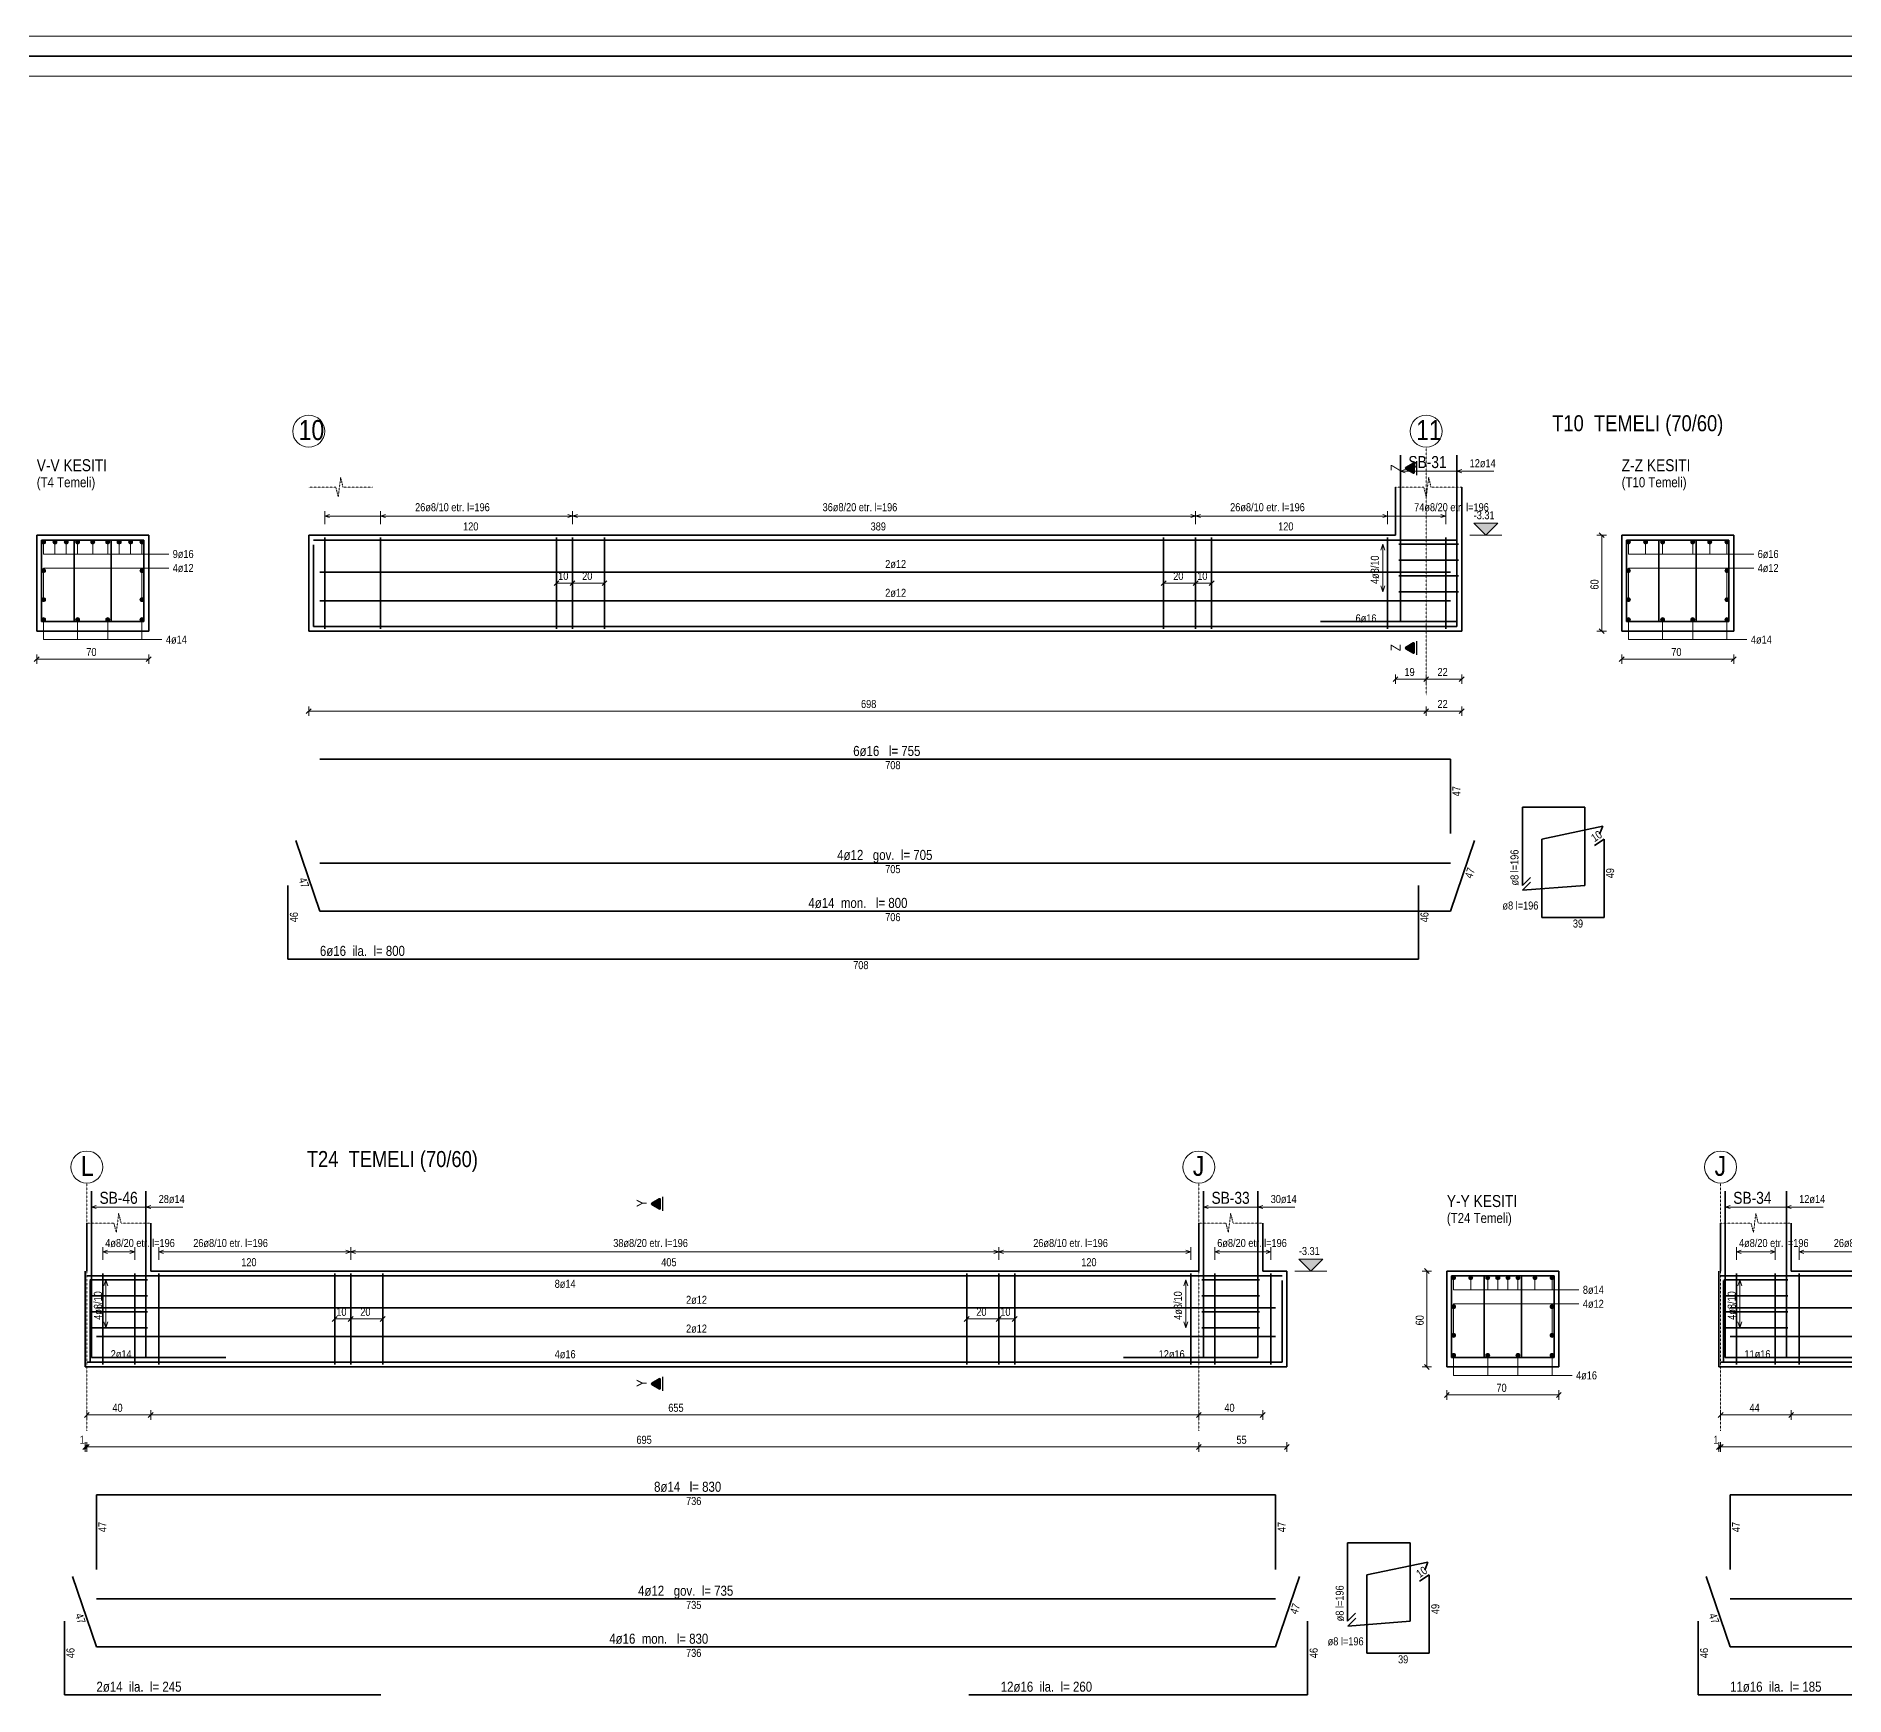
# Model space of a CAD drawing. Header units: millimetres. Extents: x -267 to 94375, y 6431 to 10838.
# Drawn here: x 34066 to 36327, y 8657 to 10732 of the extents above; entities that cross this region are included whole.
import ezdxf

# ---------------------------------------------------------------- set-up
doc = ezdxf.new("R2010")
doc.units = ezdxf.units.MM
doc.header["$LTSCALE"] = 0.0001
doc.linetypes.add('DASHED', pattern=[19.05, 12.7, -6.35])
for name, color, linetype, lineweight in [('AKS BALONU (BEYKENT)', 7, 'Continuous', 20), ('AKS CIZGISI (BEYKENT)', 252, 'DASHED', 20), ('AKS NO (BEYKENT)', 3, 'Continuous', 20), ('DONATI (BEYKENT)', 4, 'Continuous', 35), ('DONATI KESIT (BEYKENT)', 7, 'Continuous', 20), ('DONATI YAZISI (BEYKENT)', 3, 'Continuous', 20), ('FILIZ (BEYKENT)', 60, 'Continuous', 20), ('I.DONATI OKU (BEYKENT)', 160, 'Continuous', 20), ('KESIT ISMI (BEYKENT)', 6, 'Continuous', 20), ('KESIT SINIRI (BEYKENT)', 241, 'DASHED', 20), ('KESIT_(BEYKENT)', 151, 'Continuous', 25), ('KOLON ISMI (BEYKENT)', 91, 'Continuous', 20), ('KOT CIZGI (BEYKENT)', 120, 'Continuous', 20), ('KOT YAZI (BEYKENT)', 7, 'Continuous', 20), ('OLCU (BEYKENT)', 14, 'Continuous', 20), ('OLCU YAZISI (BEYKENT)', 7, 'Continuous', 20), ('SHEETSUMMARY-50', 152, 'Continuous', 20), ('SheetView', 40, 'Continuous', 20), ('SheetViewOut', 231, 'Continuous', 20), ('TEMEL (BEYKENT)', 2, 'Continuous', 35), ('TEMEL ISMI (BEYKENT)', 40, 'Continuous', 20)]:
    doc.layers.add(name, color=color, linetype=linetype, lineweight=lineweight)
doc.styles.add('KOT (BEYKENT)', font='')
doc.styles.add('OLCU (BEYKENT)', font='')
doc.styles.add('YAZI (BEYKENT)', font='')
doc.styles.get('KOT (BEYKENT)').set_extended_font_data('Bahnschrift Light Condensed')
doc.styles.get('OLCU (BEYKENT)').set_extended_font_data('Bahnschrift Light Condensed')
doc.styles.get('YAZI (BEYKENT)').set_extended_font_data('Bahnschrift Light Condensed')

msp = doc.modelspace()

# ---------------------------------------------------------------- hatches: boundary and pattern name
at = {"layer": 'DONATI KESIT (BEYKENT)', "lineweight": 30}
h = msp.add_hatch(color=256, dxfattribs=at)
h.dxf.hatch_style = 1
h.paths.add_polyline_path([(34078.09, 10099.33, 1), (34073.09, 10099.33, 1)])
h = msp.add_hatch(color=256, dxfattribs=at)
h.dxf.hatch_style = 1
h.paths.add_polyline_path([(34092.31, 10099.33, 1), (34087.31, 10099.33, 1)])
h = msp.add_hatch(color=256, dxfattribs=at)
h.dxf.hatch_style = 1
h.paths.add_polyline_path([(34106.53, 10099.33, 1), (34101.53, 10099.33, 1)])
h = msp.add_hatch(color=256, dxfattribs=at)
h.dxf.hatch_style = 1
h.paths.add_polyline_path([(34120.75, 10099.33, 1), (34115.75, 10099.33, 1)])
h = msp.add_hatch(color=256, dxfattribs=at)
h.dxf.hatch_style = 1
h.paths.add_polyline_path([(34139.59, 10099.33, 1), (34134.59, 10099.33, 1)])
h = msp.add_hatch(color=256, dxfattribs=at)
h.dxf.hatch_style = 1
h.paths.add_polyline_path([(34158.42, 10099.33, 1), (34153.42, 10099.33, 1)])
h = msp.add_hatch(color=256, dxfattribs=at)
h.dxf.hatch_style = 1
h.paths.add_polyline_path([(34172.64, 10099.33, 1), (34167.64, 10099.33, 1)])
h = msp.add_hatch(color=256, dxfattribs=at)
h.dxf.hatch_style = 1
h.paths.add_polyline_path([(34186.87, 10099.33, 1), (34181.87, 10099.33, 1)])
h = msp.add_hatch(color=256, dxfattribs=at)
h.dxf.hatch_style = 1
h.paths.add_polyline_path([(34201.09, 10099.33, 1), (34196.09, 10099.33, 1)])
h = msp.add_hatch(color=256, dxfattribs=at)
h.dxf.hatch_style = 1
h.paths.add_polyline_path([(36059.28, 10099.33, 1), (36054.28, 10099.33, 1)])
h = msp.add_hatch(color=256, dxfattribs=at)
h.dxf.hatch_style = 1
h.paths.add_polyline_path([(36080.61, 10099.33, 1), (36075.61, 10099.33, 1)])
h = msp.add_hatch(color=256, dxfattribs=at)
h.dxf.hatch_style = 1
h.paths.add_polyline_path([(36101.95, 10099.33, 1), (36096.95, 10099.33, 1)])
h = msp.add_hatch(color=256, dxfattribs=at)
h.dxf.hatch_style = 1
h.paths.add_polyline_path([(36139.61, 10099.33, 1), (36134.61, 10099.33, 1)])
h = msp.add_hatch(color=256, dxfattribs=at)
h.dxf.hatch_style = 1
h.paths.add_polyline_path([(36160.95, 10099.33, 1), (36155.95, 10099.33, 1)])
h = msp.add_hatch(color=256, dxfattribs=at)
h.dxf.hatch_style = 1
h.paths.add_polyline_path([(36182.28, 10099.33, 1), (36177.28, 10099.33, 1)])
h = msp.add_hatch(color=256, dxfattribs=at)
h.dxf.hatch_style = 1
h.paths.add_polyline_path([(34078.09, 10063.33, 1), (34073.09, 10063.33, 1)])
h = msp.add_hatch(color=256, dxfattribs=at)
h.dxf.hatch_style = 1
h.paths.add_polyline_path([(34201.09, 10063.33, 1), (34196.09, 10063.33, 1)])
h = msp.add_hatch(color=256, dxfattribs=at)
h.dxf.hatch_style = 1
h.paths.add_polyline_path([(36059.28, 10063.33, 1), (36054.28, 10063.33, 1)])
h = msp.add_hatch(color=256, dxfattribs=at)
h.dxf.hatch_style = 1
h.paths.add_polyline_path([(36182.28, 10063.33, 1), (36177.28, 10063.33, 1)])
h = msp.add_hatch(color=256, dxfattribs=at)
h.dxf.hatch_style = 1
h.paths.add_polyline_path([(34078.09, 10027.33, 1), (34073.09, 10027.33, 1)])
h = msp.add_hatch(color=256, dxfattribs=at)
h.dxf.hatch_style = 1
h.paths.add_polyline_path([(34201.09, 10027.33, 1), (34196.09, 10027.33, 1)])
h = msp.add_hatch(color=256, dxfattribs=at)
h.dxf.hatch_style = 1
h.paths.add_polyline_path([(36059.28, 10027.33, 1), (36054.28, 10027.33, 1)])
h = msp.add_hatch(color=256, dxfattribs=at)
h.dxf.hatch_style = 1
h.paths.add_polyline_path([(36182.28, 10027.33, 1), (36177.28, 10027.33, 1)])
h = msp.add_hatch(color=256, dxfattribs=at)
h.dxf.hatch_style = 1
h.paths.add_polyline_path([(34078.09, 10002.33, 1), (34073.09, 10002.33, 1)])
h = msp.add_hatch(color=256, dxfattribs=at)
h.dxf.hatch_style = 1
h.paths.add_polyline_path([(34120.75, 10002.33, 1), (34115.75, 10002.33, 1)])
h = msp.add_hatch(color=256, dxfattribs=at)
h.dxf.hatch_style = 1
h.paths.add_polyline_path([(34158.42, 10002.33, 1), (34153.42, 10002.33, 1)])
h = msp.add_hatch(color=256, dxfattribs=at)
h.dxf.hatch_style = 1
h.paths.add_polyline_path([(34201.09, 10002.33, 1), (34196.09, 10002.33, 1)])
h = msp.add_hatch(color=256, dxfattribs=at)
h.dxf.hatch_style = 1
h.paths.add_polyline_path([(36059.28, 10002.33, 1), (36054.28, 10002.33, 1)])
h = msp.add_hatch(color=256, dxfattribs=at)
h.dxf.hatch_style = 1
h.paths.add_polyline_path([(36101.95, 10002.33, 1), (36096.95, 10002.33, 1)])
h = msp.add_hatch(color=256, dxfattribs=at)
h.dxf.hatch_style = 1
h.paths.add_polyline_path([(36139.61, 10002.33, 1), (36134.61, 10002.33, 1)])
h = msp.add_hatch(color=256, dxfattribs=at)
h.dxf.hatch_style = 1
h.paths.add_polyline_path([(36182.28, 10002.33, 1), (36177.28, 10002.33, 1)])
h = msp.add_hatch(color=256, dxfattribs=at)
h.dxf.hatch_style = 1
h.paths.add_polyline_path([(35835.76, 9179.33, 1), (35840.76, 9179.33, 1)])
h = msp.add_hatch(color=256, dxfattribs=at)
h.dxf.hatch_style = 1
h.paths.add_polyline_path([(35857.09, 9179.33, 1), (35862.09, 9179.33, 1)])
h = msp.add_hatch(color=256, dxfattribs=at)
h.dxf.hatch_style = 1
h.paths.add_polyline_path([(35878.42, 9179.33, 1), (35883.42, 9179.33, 1)])
h = msp.add_hatch(color=256, dxfattribs=at)
h.dxf.hatch_style = 1
h.paths.add_polyline_path([(35890.98, 9179.33, 1), (35895.98, 9179.33, 1)])
h = msp.add_hatch(color=256, dxfattribs=at)
h.dxf.hatch_style = 1
h.paths.add_polyline_path([(35903.54, 9179.33, 1), (35908.54, 9179.33, 1)])
h = msp.add_hatch(color=256, dxfattribs=at)
h.dxf.hatch_style = 1
h.paths.add_polyline_path([(35916.09, 9179.33, 1), (35921.09, 9179.33, 1)])
h = msp.add_hatch(color=256, dxfattribs=at)
h.dxf.hatch_style = 1
h.paths.add_polyline_path([(35937.42, 9179.33, 1), (35942.42, 9179.33, 1)])
h = msp.add_hatch(color=256, dxfattribs=at)
h.dxf.hatch_style = 1
h.paths.add_polyline_path([(35958.76, 9179.33, 1), (35963.76, 9179.33, 1)])
h = msp.add_hatch(color=256, dxfattribs=at)
h.dxf.hatch_style = 1
h.paths.add_polyline_path([(35835.76, 9143.33, 1), (35840.76, 9143.33, 1)])
h = msp.add_hatch(color=256, dxfattribs=at)
h.dxf.hatch_style = 1
h.paths.add_polyline_path([(35958.76, 9143.33, 1), (35963.76, 9143.33, 1)])
h = msp.add_hatch(color=256, dxfattribs=at)
h.dxf.hatch_style = 1
h.paths.add_polyline_path([(35835.76, 9107.33, 1), (35840.76, 9107.33, 1)])
h = msp.add_hatch(color=256, dxfattribs=at)
h.dxf.hatch_style = 1
h.paths.add_polyline_path([(35958.76, 9107.33, 1), (35963.76, 9107.33, 1)])
h = msp.add_hatch(color=256, dxfattribs=at)
h.dxf.hatch_style = 1
h.paths.add_polyline_path([(35835.76, 9082.33, 1), (35840.76, 9082.33, 1)])
h = msp.add_hatch(color=256, dxfattribs=at)
h.dxf.hatch_style = 1
h.paths.add_polyline_path([(35878.42, 9082.33, 1), (35883.42, 9082.33, 1)])
h = msp.add_hatch(color=256, dxfattribs=at)
h.dxf.hatch_style = 1
h.paths.add_polyline_path([(35916.09, 9082.33, 1), (35921.09, 9082.33, 1)])
h = msp.add_hatch(color=256, dxfattribs=at)
h.dxf.hatch_style = 1
h.paths.add_polyline_path([(35958.76, 9082.33, 1), (35963.76, 9082.33, 1)])
at = {"layer": 'KESIT_(BEYKENT)'}
h = msp.add_hatch(color=256, dxfattribs=at)
h.dxf.hatch_style = 1
h.paths.add_polyline_path([(35789.23, 10197.23, 0.5773503), (35787.73, 10198.1), (35778.23, 10192.61, 0.5773503), (35778.23, 10190.88), (35787.73, 10185.39, 0.5773503), (35789.23, 10186.26)])
h = msp.add_hatch(color=256, dxfattribs=at)
h.dxf.hatch_style = 1
h.paths.add_polyline_path([(35789.23, 9972.23, 0.5773503), (35787.73, 9973.1), (35778.23, 9967.61, 0.5773503), (35778.23, 9965.88), (35787.73, 9960.39, 0.5773503), (35789.23, 9961.26)])
h = msp.add_hatch(color=256, dxfattribs=at)
h.dxf.hatch_style = 1
h.paths.add_polyline_path([(34846.8, 9277.23, 0.5773503), (34845.3, 9278.1), (34835.8, 9272.61, 0.5773503), (34835.8, 9270.88), (34845.3, 9265.39, 0.5773503), (34846.8, 9266.26)])
h = msp.add_hatch(color=256, dxfattribs=at)
h.dxf.hatch_style = 1
h.paths.add_polyline_path([(34846.8, 9052.23, 0.5773503), (34845.3, 9053.1), (34835.8, 9047.61, 0.5773503), (34835.8, 9045.88), (34845.3, 9040.39, 0.5773503), (34846.8, 9041.26)])
at = {"layer": 'KOT CIZGI (BEYKENT)'}
for points in [[(35863.28, 10122.83), (35878.28, 10107.83), (35893.28, 10122.83)], [(35674.76, 9202.83), (35644.76, 9202.83), (35659.76, 9187.83)]]:
    msp.add_hatch(color=256, dxfattribs=at).paths.add_polyline_path(points)

# ---------------------------------------------------------------- linework, layer by layer
at = {"layer": 'AKS BALONU (BEYKENT)'}
for centre in [(34407.09, 10237.83), (35803.88, 10237.83), (34129.76, 9317.83), (35519.76, 9317.83), (36171.97, 9317.83)]:
    msp.add_circle(centre, 20, dxfattribs=at)
at = {"layer": 'AKS CIZGISI (BEYKENT)'}
for p, q in [((35803.88, 10217.83), (35803.88, 9907.83)), ((34129.76, 9297.83), (34129.76, 8987.83)), ((35519.76, 9297.83), (35519.76, 8987.83)), ((36171.97, 9297.83), (36171.97, 8987.83))]:
    msp.add_line(p, q, dxfattribs=at)
at = {"layer": 'DONATI (BEYKENT)'}
for p, q in [((35771.69, 9999.83), (35771.69, 10207.83)), ((35842.28, 9999.83), (35842.28, 10207.83)), ((34073.09, 10101.83), (34201.09, 10101.83)), ((34073.09, 9999.83), (34073.09, 10101.83)), ((34113.71, 9999.83), (34113.71, 10101.83)), ((34160.34, 9999.83), (34160.34, 10101.83)), ((34201.09, 10101.83), (34201.09, 9999.83)), ((34413.09, 10101.83), (35842.28, 10101.83)), ((34413.09, 9993.83), (34413.09, 10095.83)), ((34427.09, 10104.83), (34427.09, 9990.83)), ((34496.89, 10104.83), (34496.89, 9990.83)), ((34716.89, 10104.83), (34716.89, 9990.83)), ((34736.89, 10104.83), (34736.89, 9990.83)), ((34776.89, 10104.83), (34776.89, 9990.83)), ((35475.68, 10104.83), (35475.68, 9990.83)), ((35515.69, 10104.83), (35515.69, 9990.83)), ((35535.69, 10104.83), (35535.69, 9990.83)), ((35755.69, 10104.83), (35755.69, 9990.83)), ((35769.69, 10096.83), (35844.28, 10096.83)), ((35828.28, 10104.83), (35828.28, 9990.83)), ((35842.28, 9993.83), (35842.28, 10095.83)), ((36054.28, 10101.83), (36182.28, 10101.83)), ((36054.28, 9999.83), (36054.28, 10101.83)), ((36094.91, 9999.83), (36094.91, 10101.83)), ((36141.53, 9999.83), (36141.53, 10101.83)), ((36182.28, 10101.83), (36182.28, 9999.83)), ((34421.09, 10061.83), (35834.28, 10061.83)), ((35769.69, 10076.83), (35844.28, 10076.83)), ((35769.69, 10056.83), (35844.28, 10056.83)), ((34421.09, 10025.83), (35834.28, 10025.83)), ((35769.69, 10036.83), (35844.28, 10036.83)), ((34201.09, 9999.83), (34073.09, 9999.83)), ((34413.09, 9993.83), (35842.28, 9993.83)), ((35671.69, 9999.83), (35842.28, 9999.83)), ((36182.28, 9999.83), (36054.28, 9999.83)), ((34421.09, 9827.83), (35834.28, 9827.83)), ((35834.28, 9827.83), (35834.28, 9734.75)), ((35924.28, 9767.83), (35924.28, 9669.83)), ((35924.28, 9767.83), (36002.28, 9767.83)), ((36002.28, 9669.83), (36002.28, 9767.83)), ((34391.09, 9725.94), (34421.09, 9637.83)), ((35834.28, 9637.83), (35864.28, 9725.94)), ((35948.28, 9727.83), (36024.69, 9743.83)), ((35948.28, 9727.83), (35948.28, 9629.83)), ((36014.28, 9719.83), (36026.28, 9727.83)), ((36020.69, 9733.83), (36024.69, 9743.83)), ((36026.28, 9629.83), (36026.28, 9727.83)), ((34421.09, 9697.83), (35834.28, 9697.83)), ((35934.28, 9679.83), (35924.28, 9669.83)), ((34381.09, 9669.83), (34381.09, 9577.83)), ((35794.28, 9669.83), (35794.28, 9577.83)), ((35934.51, 9673.83), (35924.51, 9663.83)), ((36002.28, 9669.83), (35924.51, 9663.83)), ((34421.09, 9637.83), (35834.28, 9637.83)), ((36026.28, 9629.83), (35948.28, 9629.83)), ((34381.09, 9577.83), (35794.28, 9577.83)), ((34135.56, 9079.83), (34135.56, 9287.83)), ((34203.56, 9079.83), (34203.56, 9287.83)), ((35525.55, 9079.83), (35525.55, 9287.83)), ((35593.56, 9079.83), (35593.56, 9287.83)), ((36177.77, 9079.83), (36177.77, 9287.83)), ((36254.17, 9079.83), (36254.17, 9287.83)), ((34129.76, 9181.83), (35623.76, 9181.83)), ((34149.56, 9184.83), (34149.56, 9070.83)), ((34189.56, 9184.83), (34189.56, 9070.83)), ((34219.56, 9184.83), (34219.56, 9070.83)), ((34439.56, 9184.83), (34439.56, 9070.83)), ((34459.56, 9184.83), (34459.56, 9070.83)), ((34499.56, 9184.83), (34499.56, 9070.83)), ((35229.56, 9184.83), (35229.56, 9070.83)), ((35269.56, 9184.83), (35269.56, 9070.83)), ((35289.56, 9184.83), (35289.56, 9070.83)), ((35509.55, 9184.83), (35509.55, 9070.83)), ((35539.55, 9184.83), (35539.55, 9070.83)), ((35609.76, 9184.83), (35609.76, 9070.83)), ((35835.76, 9181.83), (35963.76, 9181.83)), ((35835.76, 9079.83), (35835.76, 9181.83)), ((35876.39, 9079.83), (35876.39, 9181.83)), ((35923.01, 9079.83), (35923.01, 9181.83)), ((35963.76, 9181.83), (35963.76, 9079.83)), ((36171.97, 9181.83), (37241.47, 9181.83)), ((36191.77, 9184.83), (36191.77, 9070.83)), ((36240.17, 9184.83), (36240.17, 9070.83)), ((36270.17, 9184.83), (36270.17, 9070.83)), ((34133.56, 9176.83), (34205.56, 9176.83)), ((34133.56, 9156.83), (34205.56, 9156.83)), ((34133.76, 9073.83), (34133.76, 9175.83)), ((35523.56, 9176.83), (35595.56, 9176.83)), ((35523.56, 9156.83), (35595.56, 9156.83)), ((35623.76, 9073.83), (35623.76, 9175.83)), ((36175.76, 9073.83), (36175.76, 9175.83)), ((36175.77, 9176.83), (36256.17, 9176.83)), ((36175.77, 9156.83), (36256.17, 9156.83)), ((34133.56, 9136.83), (34205.56, 9136.83)), ((34141.76, 9141.83), (35615.76, 9141.83)), ((35523.56, 9136.83), (35595.56, 9136.83)), ((36175.77, 9136.83), (36256.17, 9136.83)), ((36183.76, 9141.83), (37233.47, 9141.83)), ((34133.56, 9116.83), (34205.56, 9116.83)), ((35523.56, 9116.83), (35595.56, 9116.83)), ((36175.77, 9116.83), (36256.17, 9116.83)), ((34141.76, 9105.83), (35615.76, 9105.83)), ((36183.76, 9105.83), (37233.47, 9105.83)), ((34129.76, 9073.83), (35623.76, 9073.83)), ((34303.56, 9079.83), (34135.56, 9079.83)), ((35425.55, 9079.83), (35593.56, 9079.83)), ((35963.76, 9079.83), (35835.76, 9079.83)), ((36171.97, 9073.83), (37241.47, 9073.83)), ((36354.17, 9079.83), (36177.77, 9079.83)), ((34141.76, 8907.83), (34141.76, 8814.75)), ((34141.76, 8907.83), (35615.76, 8907.83)), ((35615.76, 8907.83), (35615.76, 8814.75)), ((36183.76, 8907.83), (36183.76, 8814.75)), ((36183.76, 8907.83), (37233.47, 8907.83)), ((35705.76, 8847.83), (35705.76, 8749.83)), ((35705.76, 8847.83), (35783.76, 8847.83)), ((35783.76, 8749.83), (35783.76, 8847.83)), ((35729.76, 8807.83), (35806.17, 8823.83)), ((35802.17, 8813.83), (35806.17, 8823.83)), ((34111.76, 8805.94), (34141.76, 8717.83)), ((35615.76, 8717.83), (35645.76, 8805.94)), ((35729.76, 8807.83), (35729.76, 8709.83)), ((35795.76, 8799.83), (35807.76, 8807.83)), ((35807.76, 8709.83), (35807.76, 8807.83)), ((36153.76, 8805.94), (36183.76, 8717.83)), ((34141.76, 8777.83), (35615.76, 8777.83)), ((36183.76, 8777.83), (37233.47, 8777.83)), ((34101.76, 8749.83), (34101.76, 8657.83)), ((35655.76, 8749.83), (35655.76, 8657.83)), ((35715.76, 8759.83), (35705.76, 8749.83)), ((35715.99, 8753.83), (35705.99, 8743.83)), ((35783.76, 8749.83), (35705.99, 8743.83)), ((36143.76, 8749.83), (36143.76, 8657.83)), ((34141.76, 8717.83), (35615.76, 8717.83)), ((35807.76, 8709.83), (35729.76, 8709.83)), ((36183.76, 8717.83), (37233.47, 8717.83)), ((34101.76, 8657.83), (34497.06, 8657.83)), ((35655.76, 8657.83), (35232.06, 8657.83)), ((36143.76, 8657.83), (36419.4, 8657.83))]:
    msp.add_line(p, q, dxfattribs=at)
at = {"layer": 'DONATI KESIT (BEYKENT)'}
for centre in [(34075.59, 10099.33), (34089.81, 10099.33), (34104.03, 10099.33), (34118.25, 10099.33), (34137.09, 10099.33), (34155.92, 10099.33), (34170.14, 10099.33), (34184.37, 10099.33), (34198.59, 10099.33), (36056.78, 10099.33), (36078.11, 10099.33), (36099.45, 10099.33), (36137.11, 10099.33), (36158.45, 10099.33), (36179.78, 10099.33), (34075.59, 10063.33), (34198.59, 10063.33), (36056.78, 10063.33), (36179.78, 10063.33), (34075.59, 10027.33), (34198.59, 10027.33), (36056.78, 10027.33), (36179.78, 10027.33), (34075.59, 10002.33), (34118.25, 10002.33), (34155.92, 10002.33), (34198.59, 10002.33), (36056.78, 10002.33), (36099.45, 10002.33), (36137.11, 10002.33), (36179.78, 10002.33), (35838.26, 9179.33), (35859.59, 9179.33), (35880.92, 9179.33), (35893.48, 9179.33), (35906.04, 9179.33), (35918.59, 9179.33), (35939.92, 9179.33), (35961.26, 9179.33), (35838.26, 9143.33), (35961.26, 9143.33), (35838.26, 9107.33), (35961.26, 9107.33), (35838.26, 9082.33), (35880.92, 9082.33), (35918.59, 9082.33), (35961.26, 9082.33)]:
    msp.add_circle(centre, 2.5, dxfattribs=at)
at = {"layer": 'I.DONATI OKU (BEYKENT)'}
for p, q in [((35771.69, 10187.83), (35777.68, 10189.83)), ((35771.69, 10187.83), (35888.28, 10187.83)), ((35771.69, 10187.83), (35777.68, 10185.83)), ((35842.28, 10187.83), (35848.29, 10189.83)), ((35842.28, 10187.83), (35848.29, 10185.83)), ((34427.09, 10137.83), (34427.09, 10121.83)), ((34427.09, 10131.83), (34433.09, 10133.83)), ((34427.09, 10131.83), (35828.28, 10131.83)), ((34427.09, 10131.83), (34433.09, 10129.83)), ((34496.89, 10137.83), (34496.89, 10121.83)), ((34496.89, 10131.83), (34502.89, 10133.83)), ((34496.89, 10131.83), (34502.89, 10129.83)), ((34730.89, 10133.83), (34742.89, 10129.83)), ((34730.89, 10129.83), (34742.89, 10133.83)), ((34736.89, 10137.83), (34736.89, 10121.83)), ((35509.69, 10133.83), (35521.69, 10129.83)), ((35509.69, 10129.83), (35521.69, 10133.83)), ((35515.69, 10137.83), (35515.69, 10121.83)), ((35755.69, 10131.83), (35749.69, 10133.83)), ((35755.69, 10131.83), (35749.69, 10129.83)), ((35755.69, 10137.83), (35755.69, 10121.83)), ((35828.28, 10131.83), (35822.29, 10133.83)), ((35828.28, 10131.83), (35822.29, 10129.83)), ((35828.28, 10137.83), (35828.28, 10121.83)), ((34075.59, 10099.33), (34075.59, 10084.33)), ((34075.59, 10084.33), (34232.09, 10084.33)), ((34089.81, 10099.33), (34089.81, 10084.33)), ((34104.03, 10099.33), (34104.03, 10084.33)), ((34118.25, 10099.33), (34118.25, 10084.33)), ((34137.09, 10099.33), (34137.09, 10084.33)), ((34155.92, 10099.33), (34155.92, 10084.33)), ((34170.14, 10099.33), (34170.14, 10084.33)), ((34184.37, 10099.33), (34184.37, 10084.33)), ((34198.59, 10099.33), (34198.59, 10084.33)), ((35749.69, 10096.83), (35747.18, 10089.33)), ((35749.69, 10096.83), (35749.69, 10036.83)), ((35749.69, 10096.83), (35752.18, 10089.33)), ((36056.78, 10099.33), (36056.78, 10084.33)), ((36056.78, 10084.33), (36213.28, 10084.33)), ((36078.11, 10099.33), (36078.11, 10084.33)), ((36099.45, 10099.33), (36099.45, 10084.33)), ((36137.11, 10099.33), (36137.11, 10084.33)), ((36158.45, 10099.33), (36158.45, 10084.33)), ((36179.78, 10099.33), (36179.78, 10084.33)), ((34075.59, 10027.33), (34075.59, 10066.83)), ((34075.59, 10066.83), (34232.09, 10066.83)), ((34198.59, 10027.33), (34198.59, 10066.83)), ((36056.78, 10027.33), (36056.78, 10066.83)), ((36056.78, 10066.83), (36213.28, 10066.83)), ((36179.78, 10027.33), (36179.78, 10066.83)), ((35749.69, 10036.83), (35747.18, 10044.33)), ((35749.69, 10036.83), (35752.18, 10044.33)), ((34075.59, 10002.33), (34075.59, 9977.33)), ((34118.25, 10002.33), (34118.25, 9977.33)), ((34155.92, 10002.33), (34155.92, 9977.33)), ((34198.59, 10002.33), (34198.59, 9977.33)), ((36056.78, 10002.33), (36056.78, 9977.33)), ((36099.45, 10002.33), (36099.45, 9977.33)), ((36137.11, 10002.33), (36137.11, 9977.33)), ((36179.78, 10002.33), (36179.78, 9977.33)), ((34075.59, 9977.33), (34223.59, 9977.33)), ((36056.78, 9977.33), (36204.78, 9977.33)), ((34135.56, 9267.83), (34141.56, 9269.83)), ((34203.56, 9267.83), (34209.56, 9269.83)), ((35525.55, 9267.83), (35531.56, 9269.83)), ((35593.56, 9267.83), (35599.56, 9269.83)), ((36177.77, 9267.83), (36183.77, 9269.83)), ((36254.17, 9267.83), (36260.17, 9269.83)), ((34135.56, 9267.83), (34249.56, 9267.83)), ((34135.56, 9267.83), (34141.56, 9265.83)), ((34203.56, 9267.83), (34209.56, 9265.83)), ((35525.55, 9267.83), (35639.56, 9267.83)), ((35525.55, 9267.83), (35531.56, 9265.83)), ((35593.56, 9267.83), (35599.56, 9265.83)), ((36177.77, 9267.83), (36300.17, 9267.83)), ((36177.77, 9267.83), (36183.77, 9265.83)), ((36254.17, 9267.83), (36260.17, 9265.83)), ((34149.56, 9217.83), (34149.56, 9201.83)), ((34149.56, 9211.83), (34155.56, 9213.83)), ((34149.56, 9211.83), (34189.56, 9211.83)), ((34149.56, 9211.83), (34155.56, 9209.83)), ((34189.56, 9211.83), (34183.56, 9213.83)), ((34189.56, 9211.83), (34183.56, 9209.83)), ((34189.56, 9217.83), (34189.56, 9201.83)), ((34219.56, 9217.83), (34219.56, 9201.83)), ((34219.56, 9211.83), (34225.56, 9213.83)), ((34219.56, 9211.83), (35509.55, 9211.83)), ((34219.56, 9211.83), (34225.56, 9209.83)), ((34453.56, 9213.83), (34465.56, 9209.83)), ((34453.56, 9209.83), (34465.56, 9213.83)), ((34459.56, 9217.83), (34459.56, 9201.83)), ((35263.56, 9213.83), (35275.56, 9209.83)), ((35263.56, 9209.83), (35275.56, 9213.83)), ((35269.56, 9217.83), (35269.56, 9201.83)), ((35509.55, 9211.83), (35503.56, 9213.83)), ((35509.55, 9211.83), (35503.56, 9209.83)), ((35509.55, 9217.83), (35509.55, 9201.83)), ((35539.55, 9217.83), (35539.55, 9201.83)), ((35539.55, 9211.83), (35545.56, 9213.83)), ((35539.55, 9211.83), (35609.76, 9211.83)), ((35539.55, 9211.83), (35545.56, 9209.83)), ((35609.76, 9211.83), (35603.76, 9213.83)), ((35609.76, 9211.83), (35603.76, 9209.83)), ((35609.76, 9217.83), (35609.76, 9201.83)), ((36191.77, 9217.83), (36191.77, 9201.83)), ((36191.77, 9211.83), (36197.77, 9213.83)), ((36191.77, 9211.83), (36240.17, 9211.83)), ((36191.77, 9211.83), (36197.77, 9209.83)), ((36240.17, 9211.83), (36234.17, 9213.83)), ((36240.17, 9211.83), (36234.17, 9209.83)), ((36240.17, 9217.83), (36240.17, 9201.83)), ((36270.17, 9217.83), (36270.17, 9201.83)), ((36270.17, 9211.83), (36276.17, 9213.83)), ((36270.17, 9211.83), (37047.07, 9211.83)), ((36270.17, 9211.83), (36276.17, 9209.83)), ((35838.26, 9179.33), (35838.26, 9164.33)), ((35859.59, 9179.33), (35859.59, 9164.33)), ((35880.92, 9179.33), (35880.92, 9164.33)), ((35893.48, 9179.33), (35893.48, 9164.33)), ((35906.04, 9179.33), (35906.04, 9164.33)), ((35918.59, 9179.33), (35918.59, 9164.33)), ((35939.92, 9179.33), (35939.92, 9164.33)), ((35961.26, 9179.33), (35961.26, 9164.33)), ((34153.56, 9176.83), (34151.06, 9169.33)), ((34153.56, 9176.83), (34153.56, 9116.83)), ((34153.56, 9176.83), (34156.06, 9169.33)), ((35503.56, 9176.83), (35501.06, 9169.33)), ((35503.56, 9176.83), (35503.56, 9116.83)), ((35503.56, 9176.83), (35506.06, 9169.33)), ((35838.26, 9164.33), (35994.76, 9164.33)), ((36195.77, 9176.83), (36193.27, 9169.33)), ((36195.77, 9176.83), (36195.77, 9116.83)), ((36195.77, 9176.83), (36198.27, 9169.33)), ((35838.26, 9107.33), (35838.26, 9146.83)), ((35838.26, 9146.83), (35994.76, 9146.83)), ((35961.26, 9107.33), (35961.26, 9146.83)), ((34153.56, 9116.83), (34151.06, 9124.33)), ((34153.56, 9116.83), (34156.06, 9124.33)), ((35503.56, 9116.83), (35501.06, 9124.33)), ((35503.56, 9116.83), (35506.06, 9124.33)), ((36195.77, 9116.83), (36193.27, 9124.33)), ((36195.77, 9116.83), (36198.27, 9124.33)), ((35838.26, 9082.33), (35838.26, 9057.33)), ((35880.92, 9082.33), (35880.92, 9057.33)), ((35918.59, 9082.33), (35918.59, 9057.33)), ((35961.26, 9082.33), (35961.26, 9057.33)), ((35838.26, 9057.33), (35986.26, 9057.33))]:
    msp.add_line(p, q, dxfattribs=at)
at = {"layer": 'KESIT SINIRI (BEYKENT)'}
for p, q in [((34443.99, 10155.83), (34446.99, 10179.83)), ((34446.99, 10179.83), (34449.99, 10167.83)), ((35803.98, 10155.83), (35806.99, 10179.83)), ((35806.99, 10179.83), (35809.99, 10167.83)), ((34407.09, 10167.83), (34440.99, 10167.83)), ((34440.99, 10167.83), (34443.99, 10155.83)), ((34449.99, 10167.83), (34486.89, 10167.83)), ((35765.69, 10167.83), (35800.99, 10167.83)), ((35800.99, 10167.83), (35803.98, 10155.83)), ((35809.99, 10167.83), (35848.29, 10167.83)), ((34129.56, 9247.83), (34163.56, 9247.83)), ((34163.56, 9247.83), (34166.56, 9235.83)), ((34166.56, 9235.83), (34169.56, 9259.83)), ((34169.56, 9259.83), (34172.56, 9247.83)), ((34172.56, 9247.83), (34209.56, 9247.83)), ((35519.56, 9247.83), (35553.56, 9247.83)), ((35553.56, 9247.83), (35556.56, 9235.83)), ((35556.56, 9235.83), (35559.56, 9259.83)), ((35559.56, 9259.83), (35562.56, 9247.83)), ((35562.56, 9247.83), (35599.56, 9247.83)), ((36171.77, 9247.83), (36209.97, 9247.83)), ((36209.97, 9247.83), (36212.97, 9235.83)), ((36212.97, 9235.83), (36215.97, 9259.83)), ((36215.97, 9259.83), (36218.97, 9247.83)), ((36218.97, 9247.83), (36260.17, 9247.83))]:
    msp.add_line(p, q, dxfattribs=at)
at = {"layer": 'KESIT_(BEYKENT)'}
for p, q in [((35791.73, 10200.41), (35791.73, 10183.09)), ((35791.73, 9975.41), (35791.73, 9958.09)), ((34849.3, 9280.41), (34849.3, 9263.09)), ((34849.3, 9055.41), (34849.3, 9038.09))]:
    msp.add_line(p, q, dxfattribs=at)
at = {"layer": 'KESIT_(BEYKENT)', "flags": 128}
for points in [[(35787.73, 10198.1), (35778.23, 10192.61, 0.5773503), (35778.23, 10190.88), (35787.73, 10185.39, 0.5773503), (35789.23, 10186.26), (35789.23, 10197.23, 0.5773503)], [(35787.73, 9973.1), (35778.23, 9967.61, 0.5773503), (35778.23, 9965.88), (35787.73, 9960.39, 0.5773503), (35789.23, 9961.26), (35789.23, 9972.23, 0.5773503)], [(34845.3, 9278.1), (34835.8, 9272.61, 0.5773503), (34835.8, 9270.88), (34845.3, 9265.39, 0.5773503), (34846.8, 9266.26), (34846.8, 9277.23, 0.5773503)], [(34845.3, 9053.1), (34835.8, 9047.61, 0.5773503), (34835.8, 9045.88), (34845.3, 9040.39, 0.5773503), (34846.8, 9041.26), (34846.8, 9052.23, 0.5773503)]]:
    msp.add_lwpolyline(points, format="xyb", close=True, dxfattribs=at)
at = {"layer": 'KOT CIZGI (BEYKENT)'}
for p, q in [((35858.28, 10107.83), (35898.28, 10107.83)), ((35863.28, 10122.83), (35893.28, 10122.83)), ((35878.28, 10107.83), (35863.28, 10122.83)), ((35878.28, 10107.83), (35893.28, 10122.83)), ((35644.76, 9202.83), (35674.76, 9202.83)), ((35659.76, 9187.83), (35644.76, 9202.83)), ((35659.76, 9187.83), (35674.76, 9202.83)), ((35639.76, 9187.83), (35679.76, 9187.83))]:
    msp.add_line(p, q, dxfattribs=at)
at = {"layer": 'OLCU (BEYKENT)'}
for p, q in [((36017.28, 10107.83), (36029.28, 10107.83)), ((36026.28, 10104.83), (36020.28, 10110.83)), ((36023.28, 9987.83), (36023.28, 10107.83)), ((34719.89, 10050.83), (34713.89, 10044.83)), ((34716.89, 10053.83), (34716.89, 10041.83)), ((34716.89, 10047.83), (34776.89, 10047.83)), ((34739.89, 10050.83), (34733.89, 10044.83)), ((34736.89, 10053.83), (34736.89, 10041.83)), ((34773.89, 10044.83), (34779.89, 10050.83)), ((35478.69, 10050.83), (35472.69, 10044.83)), ((35475.68, 10053.83), (35475.68, 10041.83)), ((35475.68, 10047.83), (35535.69, 10047.83)), ((35518.69, 10050.83), (35512.69, 10044.83)), ((35515.69, 10053.83), (35515.69, 10041.83)), ((35532.69, 10044.83), (35538.69, 10050.83)), ((36017.28, 9987.83), (36029.28, 9987.83)), ((36020.28, 9990.83), (36026.28, 9984.83)), ((34070.09, 9955.83), (34064.09, 9949.83)), ((34067.09, 9958.83), (34067.09, 9946.83)), ((34067.09, 9952.83), (34207.09, 9952.83)), ((34210.09, 9955.83), (34204.09, 9949.83)), ((34207.09, 9958.83), (34207.09, 9946.83)), ((36051.28, 9955.83), (36045.28, 9949.83)), ((36048.28, 9958.83), (36048.28, 9946.83)), ((36048.28, 9952.83), (36188.28, 9952.83)), ((36191.28, 9955.83), (36185.28, 9949.83)), ((36188.28, 9958.83), (36188.28, 9946.83)), ((35768.68, 9930.83), (35762.69, 9924.83)), ((35765.69, 9933.83), (35765.69, 9921.83)), ((35765.69, 9927.83), (35848.29, 9927.83)), ((35806.88, 9930.83), (35800.89, 9924.83)), ((35803.88, 9933.83), (35803.88, 9921.83)), ((35851.28, 9930.83), (35845.28, 9924.83)), ((35848.29, 9933.83), (35848.29, 9921.83)), ((34410.09, 9890.83), (34404.09, 9884.83)), ((34407.09, 9893.83), (34407.09, 9881.83)), ((34407.09, 9887.83), (35848.28, 9887.83)), ((35806.88, 9890.83), (35800.89, 9884.83)), ((35803.88, 9893.83), (35803.88, 9881.83)), ((35851.28, 9890.83), (35845.28, 9884.83)), ((35848.28, 9893.83), (35848.28, 9881.83)), ((35798.76, 9187.83), (35810.76, 9187.83)), ((35807.76, 9184.83), (35801.76, 9190.83)), ((35804.76, 9067.83), (35804.76, 9187.83)), ((34439.56, 9133.83), (34439.56, 9121.83)), ((34459.56, 9133.83), (34459.56, 9121.83)), ((35229.56, 9133.83), (35229.56, 9121.83)), ((35269.56, 9133.83), (35269.56, 9121.83)), ((34442.56, 9130.83), (34436.56, 9124.83)), ((34439.56, 9127.83), (34499.56, 9127.83)), ((34462.56, 9130.83), (34456.56, 9124.83)), ((34496.56, 9124.83), (34502.56, 9130.83)), ((35232.56, 9130.83), (35226.56, 9124.83)), ((35229.56, 9127.83), (35289.56, 9127.83)), ((35272.55, 9130.83), (35266.56, 9124.83)), ((35286.55, 9124.83), (35292.56, 9130.83)), ((35798.76, 9067.83), (35810.76, 9067.83)), ((35801.76, 9070.83), (35807.76, 9064.83)), ((35832.76, 9035.83), (35826.76, 9029.83)), ((35829.76, 9038.83), (35829.76, 9026.83)), ((35829.76, 9032.83), (35969.76, 9032.83)), ((35972.76, 9035.83), (35966.76, 9029.83)), ((35969.76, 9038.83), (35969.76, 9026.83)), ((34132.76, 9010.83), (34126.76, 9004.83)), ((34129.76, 9013.83), (34129.76, 9001.83)), ((34129.76, 9007.83), (35519.56, 9007.83)), ((34212.56, 9010.83), (34206.56, 9004.83)), ((34209.56, 9013.83), (34209.56, 9001.83)), ((35522.76, 9010.83), (35516.76, 9004.83)), ((35519.76, 9013.83), (35519.76, 9001.83)), ((35519.76, 9007.83), (35599.56, 9007.83)), ((35602.56, 9010.83), (35596.56, 9004.83)), ((35599.56, 9013.83), (35599.56, 9001.83)), ((36174.97, 9010.83), (36168.97, 9004.83)), ((36171.97, 9013.83), (36171.97, 9001.83)), ((36171.97, 9007.83), (37197.87, 9007.83)), ((36263.17, 9010.83), (36257.17, 9004.83)), ((36260.17, 9013.83), (36260.17, 9001.83)), ((34130.76, 8970.83), (34124.76, 8964.83)), ((34132.76, 8970.83), (34126.76, 8964.83)), ((34127.76, 8973.83), (34127.76, 8961.83)), ((34127.76, 8967.83), (35629.76, 8967.83)), ((34129.76, 8973.83), (34129.76, 8961.83)), ((35522.76, 8970.83), (35516.76, 8964.83)), ((35519.76, 8973.83), (35519.76, 8961.83)), ((35632.76, 8970.83), (35626.76, 8964.83)), ((35629.76, 8973.83), (35629.76, 8961.83)), ((36172.76, 8970.83), (36166.76, 8964.83)), ((36174.97, 8970.83), (36168.97, 8964.83)), ((36169.76, 8973.83), (36169.76, 8961.83)), ((36169.76, 8967.83), (37247.47, 8967.83)), ((36171.97, 8973.83), (36171.97, 8961.83))]:
    msp.add_line(p, q, dxfattribs=at)
at = {"layer": 'SHEETSUMMARY-50', "const_width": 2, "flags": 128}
msp.add_lwpolyline([(9013.61, 6556.81), (39480.33, 6556.81), (39480.33, 10706.81), (9013.61, 10706.81)], close=True, dxfattribs=at)
at = {"layer": 'SheetView'}
msp.add_lwpolyline([(9038.61, 6581.81), (38855.33, 6581.81), (38855.33, 10681.81), (9038.61, 10681.81)], close=True, dxfattribs=at)
at = {"layer": 'SheetViewOut'}
msp.add_lwpolyline([(8988.61, 6531.81), (39505.33, 6531.81), (39505.33, 10731.81), (8988.61, 10731.81)], close=True, dxfattribs=at)
at = {"layer": 'TEMEL (BEYKENT)'}
for p, q in [((35765.69, 10167.83), (35765.69, 10107.83)), ((35848.29, 10167.83), (35848.29, 10107.83)), ((34207.09, 10107.83), (34067.09, 10107.83)), ((34067.09, 10107.83), (34067.09, 9987.83)), ((34207.09, 9987.83), (34207.09, 10107.83)), ((34407.09, 10107.83), (34407.09, 9987.83)), ((34407.09, 10107.83), (35765.69, 10107.83)), ((35848.28, 10107.83), (35848.28, 9987.83)), ((36188.28, 10107.83), (36048.28, 10107.83)), ((36048.28, 10107.83), (36048.28, 9987.83)), ((36188.28, 9987.83), (36188.28, 10107.83)), ((34067.09, 9987.83), (34207.09, 9987.83)), ((34407.09, 9987.83), (35848.28, 9987.83)), ((36048.28, 9987.83), (36188.28, 9987.83)), ((34129.56, 9247.83), (34129.56, 9187.83)), ((34209.56, 9247.83), (34209.56, 9187.83)), ((35519.56, 9187.83), (35519.56, 9247.83)), ((35599.56, 9247.83), (35599.56, 9187.83)), ((36171.77, 9247.83), (36171.77, 9187.83)), ((36260.17, 9247.83), (36260.17, 9187.83)), ((34127.76, 9187.83), (34127.76, 9067.83)), ((34209.56, 9187.83), (35519.56, 9187.83)), ((35629.76, 9187.83), (35599.56, 9187.83)), ((35629.76, 9187.83), (35629.76, 9067.83)), ((35969.76, 9187.83), (35829.76, 9187.83)), ((35829.76, 9187.83), (35829.76, 9067.83)), ((35969.76, 9067.83), (35969.76, 9187.83)), ((36169.76, 9187.83), (36169.76, 9067.83)), ((36260.17, 9187.83), (37057.07, 9187.83)), ((34127.76, 9067.83), (35629.76, 9067.83)), ((35829.76, 9067.83), (35969.76, 9067.83)), ((36169.76, 9067.83), (37247.47, 9067.83))]:
    msp.add_line(p, q, dxfattribs=at)

# ---------------------------------------------------------------- texts
at = {"layer": 'AKS NO (BEYKENT)', "style": 'YAZI (BEYKENT)'}
for s, p in [('10', (34394.59, 10226.83)), ('11', (35791.38, 10226.83)), ('L', (34122.26, 9306.83)), ('J', (35512.26, 9306.83)), ('J', (36164.47, 9306.83))]:
    msp.add_text(s, height=25, dxfattribs=at).set_placement(p)
at = {"layer": 'DONATI YAZISI (BEYKENT)', "style": 'YAZI (BEYKENT)'}
for s, height, p in [(' 26ø8/10 etr. l=196', 10, (34536.89, 10137.83)), (' 36ø8/20 etr. l=196', 10, (35046.29, 10137.83)), (' 26ø8/10 etr. l=196', 10, (35555.69, 10137.83)), (' 74ø8/20 etr. l=196', 10, (35785.69, 10137.83)), ('9ø16', 10, (34237.09, 10079.33)), ('6ø16', 10, (36218.28, 10079.33)), ('4ø12', 10, (34237.09, 10061.83)), ('2ø12', 10, (35127.68, 10066.83)), ('4ø12', 10, (36218.28, 10061.83)), ('2ø12', 10, (35127.68, 10030.83)), ('6ø16', 10, (35715.68, 9998.83)), ('4ø14', 10, (34228.59, 9972.33)), ('4ø14', 10, (36209.78, 9972.33)), ('6ø16   l= 755', 12.5, (35087.68, 9831.83)), ('4ø12   gov.  l= 705', 12.5, (35067.68, 9701.83)), (' 4ø14  mon.   l= 800', 12.5, (35027.68, 9641.83)), ('ø8 l=196', 10, (35899.28, 9639.83)), ('6ø16  ila.  l= 800', 12.5, (34421.09, 9581.83)), (' 4ø8/20 etr. l=196', 10, (34149.56, 9217.83)), (' 26ø8/10 etr. l=196', 10, (34259.56, 9217.83)), (' 38ø8/20 etr. l=196', 10, (34784.56, 9217.83)), (' 26ø8/10 etr. l=196', 10, (35309.55, 9217.83)), (' 6ø8/20 etr. l=196', 10, (35539.55, 9217.83)), (' 4ø8/20 etr. l=196', 10, (36191.77, 9217.83)), (' 26ø8/10 etr. l=196', 10, (36310.17, 9217.83)), ('8ø14', 10, (34714.56, 9166.83)), ('2ø12', 10, (34878.76, 9146.83)), ('8ø14', 10, (35999.76, 9159.33)), ('4ø12', 10, (35999.76, 9141.83)), ('2ø12', 10, (34878.76, 9110.83)), ('2ø14', 10, (34159.56, 9078.83)), ('4ø16', 10, (34714.56, 9078.83)), ('12ø16', 10, (35469.56, 9078.83)), ('11ø16', 10, (36201.77, 9078.83)), ('4ø16', 10, (35991.26, 9052.33)), ('8ø14   l= 830', 12.5, (34838.76, 8911.83)), ('4ø12   gov.  l= 735', 12.5, (34818.76, 8781.83)), (' 4ø16  mon.   l= 830', 12.5, (34778.76, 8721.83)), ('ø8 l=196', 10, (35680.76, 8719.83)), ('2ø14  ila.  l= 245', 12.5, (34141.76, 8661.83)), ('12ø16  ila.  l= 260', 12.5, (35272.06, 8661.83)), ('11ø16  ila.  l= 185', 12.5, (36183.76, 8661.83))]:
    msp.add_text(s, height=height, dxfattribs=at).set_placement(p)
for s, p in [('4ø8/10', (35744.69, 10046.83)), ('ø8 l=196', (35919.28, 9669.83)), ('4ø8/10', (34148.56, 9126.83)), ('4ø8/10', (35498.56, 9126.83)), ('4ø8/10', (36190.77, 9126.83)), ('ø8 l=196', (35700.76, 8749.83))]:
    msp.add_text(s, height=10, rotation=90, dxfattribs=at).set_placement(p)
at = {"layer": 'FILIZ (BEYKENT)', "style": 'YAZI (BEYKENT)'}
for s, p in [('12ø14', (35858.29, 10192.83)), ('28ø14', (34219.56, 9272.83)), ('30ø14', (35609.56, 9272.83)), ('12ø14', (36270.17, 9272.83))]:
    msp.add_text(s, height=10, dxfattribs=at).set_placement(p)
at = {"layer": 'KESIT ISMI (BEYKENT)', "style": 'YAZI (BEYKENT)'}
for s, p in [('V-V KESITI', (34067.09, 10187.83)), ('Z-Z KESITI', (36048.28, 10187.83)), ('Y-Y KESITI', (35829.76, 9267.83))]:
    msp.add_text(s, height=15, dxfattribs=at).set_placement(p)
for s, p in [('Z', (35771.98, 10187.83)), ('Z', (35771.98, 9962.83)), ('Y', (34829.56, 9267.83)), ('Y', (34829.56, 9042.83))]:
    msp.add_text(s, height=12.5, rotation=90, dxfattribs=at).set_placement(p)
at = {"layer": 'KOLON ISMI (BEYKENT)', "style": 'YAZI (BEYKENT)'}
for s, p in [('SB-31', (35781.69, 10191.83)), ('SB-46', (34145.56, 9271.83)), ('SB-33', (35535.56, 9271.83)), ('SB-34', (36187.77, 9271.83))]:
    msp.add_text(s, height=15, dxfattribs=at).set_placement(p)
at = {"layer": 'KOT YAZI (BEYKENT)', "style": 'KOT (BEYKENT)'}
for p in [(35863.28, 10127.83), (35644.76, 9207.83)]:
    msp.add_text('-3.31', height=10, dxfattribs=at).set_placement(p)
at = {"layer": 'OLCU YAZISI (BEYKENT)', "style": 'OLCU (BEYKENT)'}
for s, p in [(' 120', (34596.89, 10113.83)), (' 389', (35106.29, 10113.83)), (' 120', (35615.69, 10113.83)), ('10', (34718.89, 10051.83)), ('20', (34748.89, 10051.83)), ('20', (35487.69, 10051.83)), ('10', (35517.69, 10051.83)), ('70', (34129.09, 9956.83)), ('70', (36110.28, 9956.83)), ('19', (35776.78, 9931.83)), ('22', (35818.08, 9931.83)), ('698', (35097.49, 9891.83)), ('22', (35818.08, 9891.83)), ('708', (35127.68, 9815.33)), ('705', (35127.68, 9685.33)), ('706', (35127.68, 9625.33)), ('39', (35987.28, 9617.33)), ('708', (35087.68, 9565.33)), (' 120', (34319.56, 9193.83)), (' 405', (34844.56, 9193.83)), (' 120', (35369.56, 9193.83)), ('10', (34441.56, 9131.83)), ('20', (34471.56, 9131.83)), ('20', (35241.56, 9131.83)), ('10', (35271.56, 9131.83)), ('70', (35891.76, 9036.83)), ('40', (34161.66, 9011.83)), ('655', (34856.56, 9011.83)), ('40', (35551.66, 9011.83)), ('44', (36208.07, 9011.83)), ('1', (34120.76, 8971.83)), ('695', (34816.76, 8971.83)), ('55', (35566.76, 8971.83)), ('1', (36162.87, 8971.83)), ('736', (34878.76, 8895.33)), ('735', (34878.76, 8765.33)), ('736', (34878.76, 8705.33)), ('39', (35768.76, 8697.33))]:
    msp.add_text(s, height=10, dxfattribs=at).set_placement(p)
for s, rotation, p in [('60', 90, (36019.28, 10039.83)), ('47', 90, (35846.78, 9781.29)), ('10', 34, (36014.28, 9723.83)), ('47', 288.80209, (34394.25, 9677.86)), ('47', 71.19791, (35861.11, 9677.86)), ('49', 90, (36038.78, 9678.83)), ('46', 90, (34393.59, 9623.83)), ('46', 90, (35806.78, 9623.83)), ('60', 90, (35800.76, 9119.83)), ('47', 90, (34154.26, 8861.29)), ('47', 90, (35628.26, 8861.29)), ('47', 90, (36196.26, 8861.29)), ('10', 34, (35795.76, 8803.83)), ('47', 71.19791, (35642.59, 8757.86)), ('47', 288.80209, (34114.93, 8757.86)), ('49', 90, (35820.26, 8758.83)), ('47', 288.80209, (36156.93, 8757.86)), ('46', 90, (34114.26, 8703.83)), ('46', 90, (35668.26, 8703.83)), ('46', 90, (36156.26, 8703.83))]:
    msp.add_text(s, height=10, rotation=rotation, dxfattribs=at).set_placement(p)
at = {"layer": 'TEMEL ISMI (BEYKENT)', "style": 'YAZI (BEYKENT)'}
for s, height, p in [('T10  TEMELI (70/60)', 20, (35961.4, 10237.83)), ('(T4 Temeli)', 12.5, (34067.09, 10167.83)), ('(T10 Temeli)', 12.5, (36048.28, 10167.83)), ('T24  TEMELI (70/60)', 20, (34404.67, 9317.83)), ('(T24 Temeli)', 12.5, (35829.76, 9247.83))]:
    msp.add_text(s, height=height, dxfattribs=at).set_placement(p)

doc.saveas('drawing.dxf')
